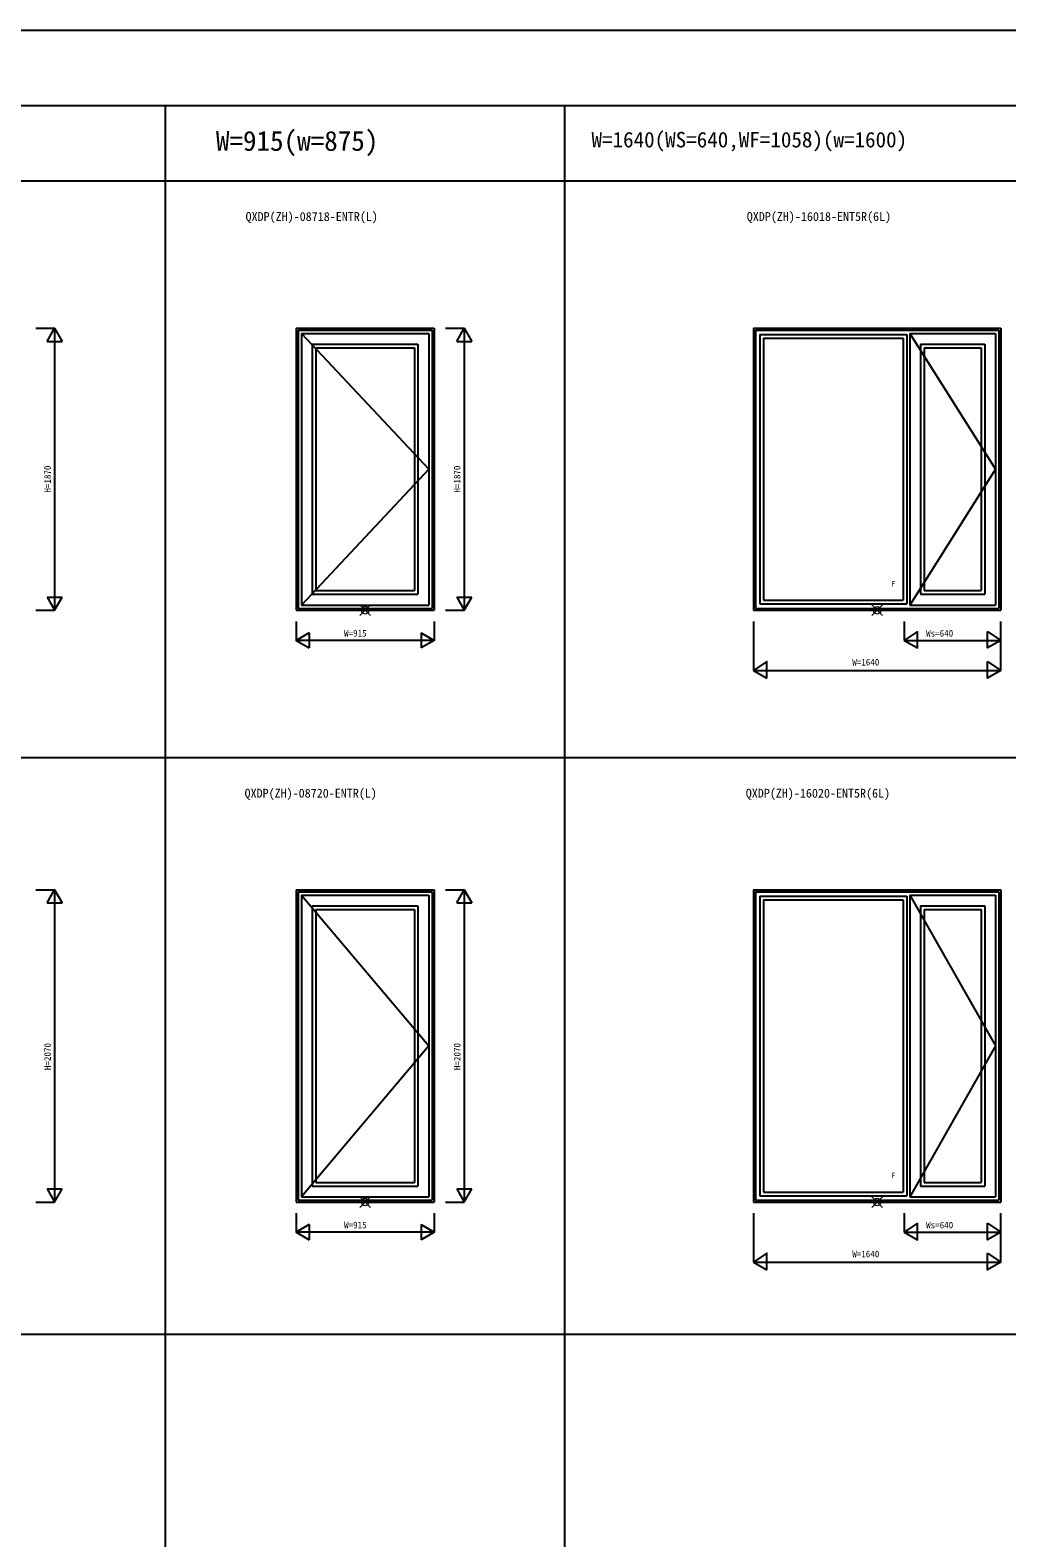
# Model space of a CAD drawing. Units: millimetres, scale not verified. Extents: x -13750 to 13750, y -10000 to 10000.
# Drawn here: x -6198 to 282, y 0 to 10000 of the extents above; entities that cross this region are included whole.
import ezdxf
from ezdxf.enums import TextEntityAlignment as Align

# ---------------------------------------------------------------- set-up
doc = ezdxf.new("R2010")
doc.units = ezdxf.units.MM
doc.header["$LTSCALE"] = 50
for name, color, linetype in [('0-0_0', 3, 'Continuous'), ('0-1_YKK_A1', 4, 'Continuous'), ('0-4_YKK_F1', 7, 'Continuous'), ('0-6_YKK_N1', 2, 'Continuous')]:
    doc.layers.add(name, color=color, linetype=linetype)
doc.layers.add('0-5_YKK_IN', color=1, linetype='Continuous', lineweight=18)
doc.styles.add('ＭＳ ゴシック', font='')
doc.styles.get('ＭＳ ゴシック').set_extended_font_data('MS Gothic')

msp = doc.modelspace()

# ---------------------------------------------------------------- linework, layer by layer
at = {"layer": '0-1_YKK_A1'}
for p, q in [((-4432.5, 8022.5), (-3517.5, 8022.5)), ((-4432.5, 8022.5), (-4432.5, 6152.5)), ((-4420.5, 8010.5), (-3529.5, 8010.5)), ((-4420.5, 8010.5), (-4420.5, 6164.5)), ((-3529.5, 8010.5), (-3529.5, 6164.5)), ((-3517.5, 8022.5), (-3517.5, 6152.5)), ((-1398.34, 8022.5), (241.67, 8022.5)), ((-1398.34, 8022.5), (-1398.34, 6152.5)), ((-1386.34, 8010.5), (229.67, 8010.5)), ((-1386.34, 8010.5), (-1386.34, 6164.5)), ((229.67, 8010.5), (229.67, 6164.5)), ((241.67, 8022.5), (241.67, 6152.5)), ((-4397.5, 7988.5), (-4397.5, 6186.5)), ((-4397.5, 7988.5), (-3552.5, 7988.5)), ((-4325.5, 7916.5), (-4325.5, 6258.5)), ((-4325.5, 7916.5), (-3624.5, 7916.5)), ((-3624.5, 7916.5), (-3624.5, 6258.5)), ((-3552.5, 7988.5), (-3552.5, 6186.5)), ((-1356.33, 7980.5), (-382.33, 7980.5)), ((-1356.33, 7980.5), (-1356.33, 6194.5)), ((-1332.33, 7956.5), (-1332.33, 6218.5)), ((-1332.33, 7956.5), (-406.33, 7956.5)), ((-406.33, 7956.5), (-406.33, 6218.5)), ((-382.33, 7980.5), (-382.33, 6194.5)), ((-362.33, 7988.5), (-362.33, 6186.5)), ((-362.33, 7988.5), (207.67, 7988.5)), ((-290.33, 7916.5), (135.67, 7916.5)), ((-290.33, 7916.5), (-290.33, 6258.5)), ((135.67, 7916.5), (135.67, 6258.5)), ((207.67, 7988.5), (207.67, 6186.5)), ((-4301.5, 7892.5), (-4301.5, 6282.5)), ((-4301.5, 7892.5), (-3648.5, 7892.5)), ((-3648.5, 7892.5), (-3648.5, 6282.5)), ((-266.33, 7892.5), (-266.33, 6282.5)), ((-266.33, 7892.5), (111.67, 7892.5)), ((111.67, 7892.5), (111.67, 6282.5)), ((-4325.5, 6258.5), (-3624.5, 6258.5)), ((-4301.5, 6282.5), (-3648.5, 6282.5)), ((-1332.33, 6218.5), (-406.33, 6218.5)), ((-290.33, 6258.5), (135.67, 6258.5)), ((-266.33, 6282.5), (111.67, 6282.5)), ((-4432.5, 6152.5), (-3517.5, 6152.5)), ((-4420.5, 6164.5), (-3529.5, 6164.5)), ((-4397.5, 6186.5), (-3552.5, 6186.5)), ((-1398.34, 6152.5), (241.67, 6152.5)), ((-1386.34, 6164.5), (229.67, 6164.5)), ((-1356.33, 6194.5), (-382.33, 6194.5)), ((-362.33, 6186.5), (207.67, 6186.5)), ((-4432.5, 4297.5), (-3517.5, 4297.5)), ((-4432.5, 4297.5), (-4432.5, 2227.5)), ((-4420.5, 4285.5), (-3529.5, 4285.5)), ((-4420.5, 4285.5), (-4420.5, 2239.5)), ((-4397.5, 4263.5), (-4397.5, 2261.5)), ((-4397.5, 4263.5), (-3552.5, 4263.5)), ((-3552.5, 4263.5), (-3552.5, 2261.5)), ((-3529.5, 4285.5), (-3529.5, 2239.5)), ((-3517.5, 4297.5), (-3517.5, 2227.5)), ((-1398.34, 4297.5), (241.67, 4297.5)), ((-1398.34, 4297.5), (-1398.34, 2227.5)), ((-1386.34, 4285.5), (229.67, 4285.5)), ((-1386.34, 4285.5), (-1386.34, 2239.5)), ((-1356.33, 4255.5), (-382.33, 4255.5)), ((-1356.33, 4255.5), (-1356.33, 2269.5)), ((-1332.33, 4231.5), (-1332.33, 2293.5)), ((-1332.33, 4231.5), (-406.33, 4231.5)), ((-406.33, 4231.5), (-406.33, 2293.5)), ((-382.33, 4255.5), (-382.33, 2269.5)), ((-362.33, 4263.5), (-362.33, 2261.5)), ((-362.33, 4263.5), (207.67, 4263.5)), ((207.67, 4263.5), (207.67, 2261.5)), ((229.67, 4285.5), (229.67, 2239.5)), ((241.67, 4297.5), (241.67, 2227.5)), ((-4325.5, 4191.5), (-4325.5, 2333.5)), ((-4325.5, 4191.5), (-3624.5, 4191.5)), ((-4301.5, 4167.5), (-4301.5, 2357.5)), ((-4301.5, 4167.5), (-3648.5, 4167.5)), ((-3648.5, 4167.5), (-3648.5, 2357.5)), ((-3624.5, 4191.5), (-3624.5, 2333.5)), ((-290.33, 4191.5), (135.67, 4191.5)), ((-290.33, 4191.5), (-290.33, 2333.5)), ((-266.33, 4167.5), (-266.33, 2357.5)), ((-266.33, 4167.5), (111.67, 4167.5)), ((111.67, 4167.5), (111.67, 2357.5)), ((135.67, 4191.5), (135.67, 2333.5)), ((-4325.5, 2333.5), (-3624.5, 2333.5)), ((-4301.5, 2357.5), (-3648.5, 2357.5)), ((-290.33, 2333.5), (135.67, 2333.5)), ((-266.33, 2357.5), (111.67, 2357.5)), ((-4432.5, 2227.5), (-3517.5, 2227.5)), ((-4420.5, 2239.5), (-3529.5, 2239.5)), ((-4397.5, 2261.5), (-3552.5, 2261.5)), ((-1398.34, 2227.5), (241.67, 2227.5)), ((-1386.34, 2239.5), (229.67, 2239.5)), ((-1356.33, 2269.5), (-382.33, 2269.5)), ((-1332.33, 2293.5), (-406.33, 2293.5)), ((-362.33, 2261.5), (207.67, 2261.5))]:
    msp.add_line(p, q, dxfattribs=at)
for points in [[(-4397.5, 7988.5), (-3552.5, 7087.5), (-4397.5, 6186.5)], [(-362.33, 7988.5), (207.66, 7087.5), (-362.33, 6186.5)], [(-4397.5, 4263.5), (-3552.5, 3262.5), (-4397.5, 2261.5)], [(-362.33, 4263.5), (207.67, 3262.5), (-362.33, 2261.5)]]:
    msp.add_lwpolyline(points, dxfattribs=at)
at = {"layer": '0-4_YKK_F1'}
for p, q in [((-13750, 10000), (13750, 10000)), ((-13750, 9500), (13250, 9500)), ((-5300, -10000), (-5300, 9500)), ((-2650, -10000), (-2650, 9500)), ((-13750, 9000), (13250, 9000)), ((-13750, 5175), (13250, 5175)), ((-13750, 1350), (13250, 1350))]:
    msp.add_line(p, q, dxfattribs=at)
at = {"layer": '0-5_YKK_IN'}
for p, q in [((-4010.36, 6187.86), (-3939.64, 6117.14)), ((-4010.36, 6117.14), (-3939.64, 6187.86)), ((-613.69, 6187.86), (-542.98, 6117.14)), ((-613.69, 6117.14), (-542.98, 6187.86)), ((-4010.36, 2262.86), (-3939.64, 2192.14)), ((-4010.36, 2192.14), (-3939.64, 2262.86)), ((-613.69, 2262.86), (-542.98, 2192.14)), ((-613.69, 2192.14), (-542.98, 2262.86))]:
    msp.add_line(p, q, dxfattribs=at)
for centre in [(-3975, 6152.5), (-578.34, 6152.5), (-3975, 2227.5), (-578.33, 2227.5)]:
    msp.add_circle(centre, 25, dxfattribs=at)
at = {"layer": '0-6_YKK_N1'}
for p, q in [((-6160, 8022.5), (-6035, 8022.5)), ((-6035, 8022.5), (-6035, 6152.5)), ((-3442.5, 8022.5), (-3317.5, 8022.5)), ((-3317.5, 8022.5), (-3317.5, 6152.5)), ((-6085, 7935.9), (-5985, 7935.9)), ((-3367.5, 7935.9), (-3267.5, 7935.9)), ((-6085, 6239.1), (-5985, 6239.1)), ((-6085, 6239.1), (-6035, 6152.5)), ((-6035, 6152.5), (-5985, 6239.1)), ((-3367.5, 6239.1), (-3267.5, 6239.1)), ((-3367.5, 6239.1), (-3317.5, 6152.5)), ((-3317.5, 6152.5), (-3267.5, 6239.1)), ((-6160, 6152.5), (-6035, 6152.5)), ((-3442.5, 6152.5), (-3317.5, 6152.5)), ((-4432.5, 6077.5), (-4432.5, 5952.5)), ((-4345.9, 6002.5), (-4345.9, 5902.5)), ((-3604.1, 6002.5), (-3604.1, 5902.5)), ((-3517.5, 6077.5), (-3517.5, 5952.5)), ((-1398.33, 6077.5), (-1398.33, 5752.5)), ((-398.33, 6077.5), (-398.33, 5952.5)), ((-311.11, 6012.14), (-398.33, 5952.5)), ((-311.11, 5912.14), (-311.11, 6012.14)), ((154.44, 6012.14), (241.67, 5952.5)), ((154.44, 5912.14), (154.44, 6012.14)), ((241.67, 5752.5), (241.67, 6077.5)), ((-3517.5, 5952.5), (-4432.5, 5952.5)), ((-398.33, 5952.5), (241.67, 5952.5)), ((154.44, 5812.14), (241.67, 5752.5)), ((154.44, 5712.14), (154.44, 5812.14)), ((-1398.33, 5752.5), (241.67, 5752.5)), ((-1398.33, 5752.5), (-1311.11, 5702.14)), ((-1311.11, 5702.14), (-1311.11, 5712.14)), ((-6160, 4297.5), (-6035, 4297.5)), ((-6085, 4210.9), (-5985, 4210.9)), ((-6035, 4297.5), (-6035, 2227.5)), ((-3442.5, 4297.5), (-3317.5, 4297.5)), ((-3367.5, 4210.9), (-3267.5, 4210.9)), ((-3317.5, 4297.5), (-3317.5, 2227.5)), ((-6085, 2314.1), (-5985, 2314.1)), ((-6085, 2314.1), (-6035, 2227.5)), ((-6035, 2227.5), (-5985, 2314.1)), ((-3367.5, 2314.1), (-3267.5, 2314.1)), ((-3367.5, 2314.1), (-3317.5, 2227.5)), ((-3317.5, 2227.5), (-3267.5, 2314.1)), ((-6160, 2227.5), (-6035, 2227.5)), ((-3442.5, 2227.5), (-3317.5, 2227.5)), ((-4432.5, 2152.5), (-4432.5, 2027.5)), ((-3517.5, 2152.5), (-3517.5, 2027.5)), ((-1398.33, 2152.5), (-1398.33, 1827.5)), ((-398.33, 2152.5), (-398.33, 2027.5)), ((241.67, 1827.5), (241.67, 2152.5)), ((-3517.5, 2027.5), (-4432.5, 2027.5)), ((-4345.9, 2077.5), (-4345.9, 1977.5)), ((-3604.1, 2077.5), (-3604.1, 1977.5)), ((-311.11, 2087.14), (-398.33, 2027.5)), ((-398.33, 2027.5), (241.67, 2027.5)), ((-311.11, 1987.14), (-311.11, 2087.14)), ((154.44, 2087.14), (241.67, 2027.5)), ((154.44, 1987.14), (154.44, 2087.14)), ((-1398.33, 1827.5), (241.67, 1827.5)), ((-1398.33, 1827.5), (-1311.11, 1777.14)), ((154.44, 1887.14), (241.67, 1827.5)), ((154.44, 1787.14), (154.44, 1887.14)), ((-1311.11, 1777.14), (-1311.11, 1787.14))]:
    msp.add_line(p, q, dxfattribs=at)
for points in [[(-6085, 7935.9), (-6035, 8022.5), (-5985, 7935.9)], [(-3367.5, 7935.9), (-3317.5, 8022.5), (-3267.5, 7935.9)], [(-4345.9, 6002.5), (-4432.5, 5952.5), (-4345.9, 5902.5)], [(-3604.1, 6002.5), (-3517.5, 5952.5), (-3604.1, 5902.5)], [(-398.33, 5952.5), (-311.11, 5902.14), (-311.11, 5912.14)], [(241.67, 5952.5), (154.44, 5902.14), (154.44, 5912.14)], [(-1311.11, 5712.14), (-1311.11, 5812.14), (-1398.33, 5752.5)], [(241.67, 5752.5), (154.44, 5702.14), (154.44, 5712.14)], [(-6085, 4210.9), (-6035, 4297.5), (-5985, 4210.9)], [(-3367.5, 4210.9), (-3317.5, 4297.5), (-3267.5, 4210.9)], [(-4345.9, 2077.5), (-4432.5, 2027.5), (-4345.9, 1977.5)], [(-3604.1, 2077.5), (-3517.5, 2027.5), (-3604.1, 1977.5)], [(-398.33, 2027.5), (-311.11, 1977.14), (-311.11, 1987.14)], [(241.67, 2027.5), (154.44, 1977.14), (154.44, 1987.14)], [(-1311.11, 1787.14), (-1311.11, 1887.14), (-1398.33, 1827.5)], [(241.67, 1827.5), (154.44, 1777.14), (154.44, 1787.14)]]:
    msp.add_lwpolyline(points, dxfattribs=at)

# ---------------------------------------------------------------- texts
at = {"layer": '0-0_0', "style": 'ＭＳ ゴシック'}
for s, height, p in [('W=915(w=875)', 132, (-4965, 9160)), ('W=1640(WS=640,WF=1058)(w=1600)', 102.6, (-2473.33, 9191.67))]:
    msp.add_text(s, height=height, dxfattribs=at).set_placement(p, align=Align.BOTTOM_LEFT)
at = {"layer": '0-0_0', "color": 7, "style": 'ＭＳ ゴシック'}
for s, p in [('QXDP(ZH)-08718-ENTR(L)', (-4768.33, 8717)), ('QXDP(ZH)-16018-ENT5R(6L)', (-1443.33, 8717)), ('QXDP(ZH)-08720-ENTR(L)', (-4775, 4892)), ('QXDP(ZH)-16020-ENT5R(6L)', (-1450, 4892))]:
    msp.add_text(s, height=58.65, dxfattribs=at).set_placement(p, align=Align.BOTTOM_LEFT)
at = {"layer": '0-1_YKK_A1', "style": 'ＭＳ ゴシック'}
for p in [(-484.21, 6298.5), (-484.21, 2373.5)]:
    msp.add_text('F', height=36.66, dxfattribs=at).set_placement(p, align=Align.BOTTOM_LEFT)
at = {"layer": '0-6_YKK_N1', "style": 'ＭＳ ゴシック'}
for s, p in [('H=1870', (-6047, 6932.5)), ('H=1870', (-3329.5, 6932.5)), ('H=2070', (-6047, 3102.5)), ('H=2070', (-3329.5, 3102.5))]:
    msp.add_text(s, height=43.99, rotation=90, dxfattribs=at).set_placement(p, align=Align.BOTTOM_LEFT)
for s, p in [('W=915', (-4115, 5964.5)), ('Ws=640', (-253.33, 5964.5)), ('W=1640', (-743.33, 5772.72)), ('W=915', (-4115, 2039.5)), ('Ws=640', (-253.33, 2039.5)), ('W=1640', (-743.33, 1847.72))]:
    msp.add_text(s, height=43.99, dxfattribs=at).set_placement(p, align=Align.BOTTOM_LEFT)

doc.saveas('drawing.dxf')
